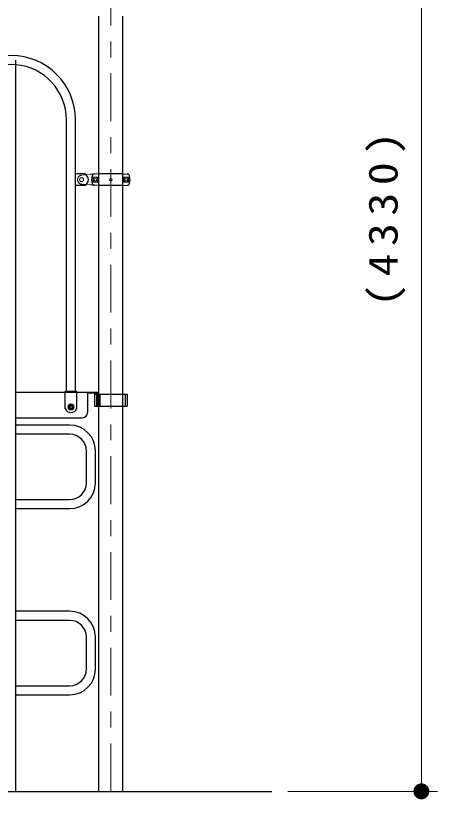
# Model space of a CAD drawing. Units: millimetres on the paper, scale 1:60. Extents: x -385 to 0, y -594 to 267.
# Drawn here: x -241.07 to -214.63, y -130.29 to -81.18 of the extents above; entities that cross this region are included whole.
import ezdxf

# ---------------------------------------------------------------- set-up
doc = ezdxf.new("R2010")
doc.units = ezdxf.units.MM
doc.linetypes.add('USER1', pattern=[4.5, 2.5, -2])
doc.linetypes.add('USER2', pattern=[6, 3, -1, 1, -1])
doc.layers.add('1_60', color=7, linetype='Continuous', lineweight=25)
doc.styles.add('ＭＳ ゴシック', font='')
doc.styles.get('ＭＳ ゴシック').set_extended_font_data('MS Gothic')

# ---------------------------------------------------------------- blocks, each defined once
blk = doc.blocks.new('filled_dot')
at = {"color": 0, "linetype": 'Continuous', "lineweight": -2, "const_width": 1.25}
blk.add_lwpolyline([(-0.625, 0, 1), (0.625, 0, 1)], format="xyb", close=True, dxfattribs=at)

msp = doc.modelspace()

# ---------------------------------------------------------------- linework, layer by layer
at = {"layer": '1_60', "lineweight": 13}
for p, q in [((-215.632, -57.627), (-215.632, -129.794)), ((-224.005, -129.794), (-214.632, -129.794))]:
    msp.add_line(p, q, dxfattribs=at)
at = {"layer": '1_60', "linetype": 'USER2', "lineweight": 13}
msp.add_line((-235.103, -129.794), (-235.103, -79.794), dxfattribs=at)
at = {"layer": '1_60'}
for p, q in [((-235.845, -129.794), (-235.845, -81.219)), ((-234.36, -129.794), (-234.36, -81.219)), ((-236.561, -104.793), (-241.069, -104.793)), ((-235.845, -104.793), (-236.561, -104.793)), ((-235.845, -104.832), (-236.561, -104.832)), ((-236.561, -104.843), (-236.561, -106.044)), ((-236.133, -104.893), (-236.133, -105.644)), ((-236.133, -104.893), (-234.072, -104.893)), ((-236.003, -104.893), (-236.003, -105.644)), ((-235.954, -104.893), (-235.954, -105.644)), ((-235.798, -104.893), (-235.798, -105.644)), ((-234.211, -104.893), (-234.211, -105.644)), ((-234.072, -104.893), (-234.072, -105.644)), ((-236.133, -105.644), (-234.072, -105.644)), ((-241.069, -106.377), (-236.894, -106.377)), ((-340.708, -129.794), (-225.005, -129.794))]:
    msp.add_line(p, q, dxfattribs=at)
at = {"layer": '1_60', "color": 70}
for p, q in [((-241.069, -129.794), (-241.069, -83.96)), ((-237.686, -106.844), (-241.069, -106.844)), ((-237.686, -107.41), (-241.069, -107.41)), ((-236.636, -110.46), (-236.636, -108.46)), ((-236.069, -110.46), (-236.069, -108.46)), ((-241.069, -111.51), (-237.686, -111.51)), ((-241.069, -112.077), (-237.686, -112.077)), ((-237.686, -118.51), (-241.069, -118.51)), ((-237.686, -119.077), (-241.069, -119.077)), ((-236.636, -122.127), (-236.636, -120.127)), ((-236.069, -122.127), (-236.069, -120.127)), ((-241.069, -123.177), (-237.686, -123.177)), ((-241.069, -123.744), (-237.686, -123.744))]:
    msp.add_line(p, q, dxfattribs=at)
at = {"layer": '1_60', "color": 131}
for p, q in [((-237.886, -104.74), (-237.886, -87.71)), ((-237.319, -104.74), (-237.319, -87.71)), ((-236.753, -91.093), (-237.319, -91.093)), ((-236.753, -91.827), (-237.319, -91.827)), ((-237.236, -104.74), (-237.969, -104.74)), ((-237.969, -105.803), (-237.969, -104.74)), ((-237.236, -105.803), (-237.236, -104.74))]:
    msp.add_line(p, q, dxfattribs=at)
at = {"layer": '1_60', "color": 2, "linetype": 'USER1', "lineweight": 13}
for p, q in [((-236.394, -91.131), (-236.92, -91.17)), ((-235.853, -91.102), (-235.853, -91.818)), ((-234.353, -91.102), (-234.353, -91.818)), ((-236.394, -91.789), (-236.92, -91.75))]:
    msp.add_line(p, q, dxfattribs=at)
at = {"layer": '1_60', "color": 2}
for p, q in [((-235.869, -91.085), (-236.394, -91.131)), ((-234.336, -91.085), (-235.87, -91.085)), ((-234.336, -91.085), (-234.073, -91.108)), ((-235.869, -91.835), (-236.394, -91.789)), ((-234.336, -91.835), (-235.87, -91.835)), ((-234.336, -91.835), (-234.073, -91.812))]:
    msp.add_line(p, q, dxfattribs=at)
at = {"layer": '1_60', "color": 2, "lineweight": 13}
for p, q in [((-235.907, -91.306), (-236.215, -91.306)), ((-236.215, -91.614), (-236.215, -91.306)), ((-234.298, -91.306), (-233.99, -91.306)), ((-233.99, -91.614), (-233.99, -91.306)), ((-235.907, -91.614), (-236.215, -91.614)), ((-234.298, -91.614), (-233.99, -91.614))]:
    msp.add_line(p, q, dxfattribs=at)
at = {"layer": '1_60', "color": 131, "linetype": 'USER1', "lineweight": 13}
msp.add_line((-237.969, -104.793), (-237.236, -104.793), dxfattribs=at)
at = {"layer": '1_60', "color": 4}
for p, q in [((-237.669, -105.672), (-237.603, -105.633)), ((-237.669, -105.672), (-237.669, -105.749)), ((-237.669, -105.749), (-237.603, -105.787)), ((-237.603, -105.633), (-237.536, -105.672)), ((-237.603, -105.787), (-237.536, -105.749)), ((-237.536, -105.672), (-237.536, -105.749))]:
    msp.add_line(p, q, dxfattribs=at)
at = {"layer": '1_60', "color": 2, "linetype": 'USER1', "lineweight": 13}
msp.add_circle((-236.936, -91.46), 0.125, dxfattribs=at)
at = {"layer": '1_60', "color": 2, "lineweight": 13}
for centre, radius in [((-236.061, -91.46), 0.154), ((-234.144, -91.46), 0.154), ((-236.061, -91.46), 0.0833), ((-235.103, -91.46), 0.0833), ((-234.144, -91.46), 0.0833)]:
    msp.add_circle(centre, radius, dxfattribs=at)
at = {"layer": '1_60', "lineweight": 13}
msp.add_circle((-237.603, -105.71), 0.2, dxfattribs=at)
at = {"layer": '1_60', "color": 4}
msp.add_circle((-237.603, -105.71), 0.175, dxfattribs=at)
at = {"layer": '1_60', "color": 4, "linetype": 'USER1', "lineweight": 13}
msp.add_circle((-237.603, -105.71), 0.104, dxfattribs=at)
at = {"layer": '1_60', "color": 4, "lineweight": 13}
msp.add_circle((-237.603, -105.71), 0.0917, dxfattribs=at)
at = {"layer": '1_60', "color": 131}
for centre, radius, start, end in [((-241.353, -87.71), 4.033, 0, 180), ((-241.353, -87.71), 3.467, 0, 85.3119), ((-236.913, -91.46), 0.4, 293.5565, 66.4435), ((-237.603, -105.644), 0.4, 203.5565, 336.4435)]:
    msp.add_arc(centre, radius, start, end, dxfattribs=at)
at = {"layer": '1_60', "color": 131, "linetype": 'USER1', "lineweight": 13}
msp.add_arc((-241.353, -87.71), 3.467, 85.3119, 94.6881, dxfattribs=at)
at = {"layer": '1_60', "color": 2, "linetype": 'USER1', "lineweight": 13}
for centre, radius, start, end in [((-236.895, -91.46), 0.291, 95, 265), ((-235.869, -91.102), 0.0167, 0, 91.9889), ((-235.869, -91.818), 0.0167, 270, 0)]:
    msp.add_arc(centre, radius, start, end, dxfattribs=at)
at = {"layer": '1_60', "color": 2}
for centre, radius, start, end in [((-235.478, -91.46), 0.833, 163.8038, 196.1962), ((-236.118, -91.274), 0.167, 95, 163.8038), ((-234.087, -91.274), 0.167, 16.1962, 85), ((-234.728, -91.46), 0.833, 343.8037, 16.1962), ((-236.118, -91.646), 0.167, 196.1962, 265), ((-234.087, -91.646), 0.167, 275, 343.8037)]:
    msp.add_arc(centre, radius, start, end, dxfattribs=at)
at = {"layer": '1_60', "color": 2, "lineweight": 13}
for centre, start, end in [((-238.041, -91.46), 355.8705, 4.1295), ((-232.165, -91.46), 175.8705, 184.1295)]:
    msp.add_arc(centre, 2.139, start, end, dxfattribs=at)
at = {"layer": '1_60'}
for centre, radius, start, end in [((-236.611, -104.843), 0.05, 0, 90), ((-236.894, -106.044), 0.333, 270, 0)]:
    msp.add_arc(centre, radius, start, end, dxfattribs=at)
at = {"layer": '1_60', "color": 70}
for centre, radius, start, end in [((-237.686, -108.46), 1.617, 0, 90), ((-237.686, -108.46), 1.05, 0, 90), ((-237.686, -110.46), 1.05, 270, 0), ((-237.686, -110.46), 1.617, 270, 0), ((-237.686, -120.127), 1.617, 0, 90), ((-237.686, -120.127), 1.05, 0, 90), ((-237.686, -122.127), 1.05, 270, 0), ((-237.686, -122.127), 1.617, 270, 0)]:
    msp.add_arc(centre, radius, start, end, dxfattribs=at)

# ---------------------------------------------------------------- block references
at = {"layer": '1_60', "lineweight": 13, "xscale": 0.4, "yscale": 0.4, "rotation": 90}
msp.add_blockref('filled_dot', (-215.632, -129.794), dxfattribs=at)

# ---------------------------------------------------------------- texts
at = {"layer": '1_60', "insert": (-216.632, -93.711), "char_height": 1.833, "attachment_point": 8, "rotation": 90, "style": 'ＭＳ ゴシック'}
msp.add_mtext('\\T1.33;\\W1.15;(4330)', dxfattribs=at)

doc.saveas('drawing.dxf')
